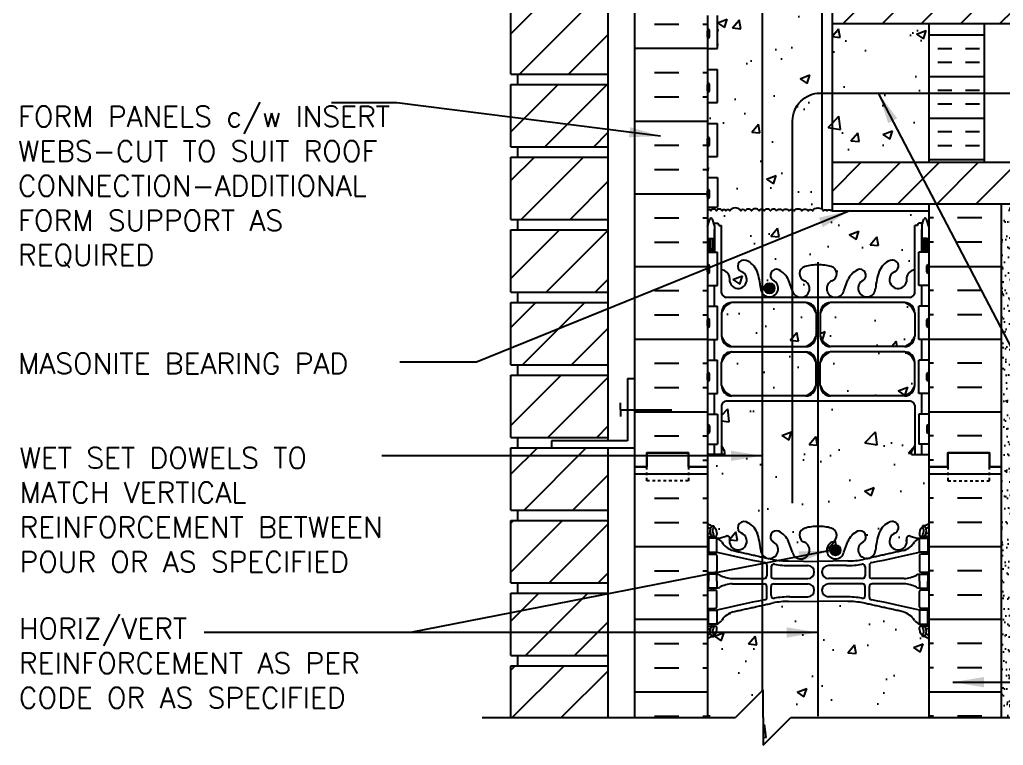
# Model space of a CAD drawing. Header units: inches. Extents: x 75 to 195, y 119 to 202.
# Drawn here: x 139.71 to 175.24, y 148.33 to 174.54 of the extents above; entities that cross this region are included whole.
import ezdxf

# ---------------------------------------------------------------- set-up
doc = ezdxf.new("R2010")
doc.units = ezdxf.units.IN
doc.header["$LTSCALE"] = 0.5
doc.header["$MEASUREMENT"] = 0
doc.linetypes.add('DASHED2', pattern=[0.375, 0.25, -0.125])
for name, color, linetype in [('HATCH', 12, 'Continuous'), ('line25', 2, 'Continuous'), ('LINE3', 3, 'Continuous'), ('LINE50', 5, 'Continuous'), ('LINE9', 9, 'Continuous'), ('TEXT', 4, 'Continuous'), ('Web_Edge', 9, 'Continuous')]:
    doc.layers.add(name, color=color, linetype=linetype)
doc.styles.add('DIM', font='romans.shx', dxfattribs={"width": 0.7})
doc.styles.add('ROMANS', font='romans.shx', dxfattribs={"height": 0.75})
doc.dimstyles.new('ext_12', dxfattribs={"dimscale": 12, "dimtxt": 0.09375, "dimasz": 0.09375, "dimexe": 0.09375, "dimexo": 0.0625, "dimgap": 0.0625, "dimtad": 1, "dimdec": 1, "dimzin": 3, "dimdsep": 46, "dimlunit": 4, "dimtxsty": 'DIM', "dimcen": 0.09, "dimdle": 0.09375, "dimclrt": 4, "dimadec": 0, "dimazin": 0, "dimtfac": 1, "dimtdec": 1, "dimtmove": 2, "dimatfit": 3, "dimfxl": 1, "dimfrac": 2, "dimtolj": 1, "dimtzin": 0, "dimarcsym": 0})
pattern_1 = [(180, (68.3697, 20.9866), (-2e-16, -1.5), []), (180, (68.3697, 20.4866), (-2e-16, -1.5), [0.5, -0.5]), (180, (68.3697, 19.9866), (-2e-16, -1.5), [0.5, -0.5])]
pattern_2 = [(45, (68.3697, 20.9866), (-0.707107, 0.707107), [])]

msp = doc.modelspace()

# ---------------------------------------------------------------- hatches: boundary and pattern name
at = {"layer": 'HATCH'}
h = msp.add_hatch(dxfattribs=at)
h.set_pattern_fill('ANSI31', color=256, scale=10, style=0)
h.set_pattern_definition([(45, (159.7533, 197.545), (-0.883883, 0.883883), [])])
h.paths.add_polyline_path([(160.95, 199.083), (157.45, 199.083), (157.45, 196.833), (160.95, 196.833)])
h.paths.add_polyline_path([(160.95, 191.208), (157.45, 191.208), (157.45, 188.958), (160.95, 188.958)])
h.paths.add_polyline_path([(160.95, 188.583), (157.45, 188.583), (157.45, 187.888), (160.95, 187.888)])
h.paths.add_polyline_path([(160.95, 193.833), (158.95, 193.833), (157.45, 193.833), (157.45, 191.583), (160.95, 191.583)])
h.paths.add_polyline_path([(160.95, 196.458), (157.45, 196.458), (157.45, 194.208), (160.95, 194.208)])
h.paths.add_polyline_path([(160.954, 177.451), (157.45, 177.451), (157.45, 175.201), (160.955, 175.201)])
h.paths.add_polyline_path([(160.953, 180.076), (157.45, 180.076), (157.45, 177.826), (160.954, 177.826)])
h.paths.add_polyline_path([(160.952, 182.701), (157.45, 182.701), (157.45, 180.451), (160.953, 180.451)])
h.paths.add_polyline_path([(160.951, 185.388), (157.45, 185.388), (157.45, 183.076), (160.952, 183.076)])
h.paths.add_polyline_path([(160.953, 166.951), (157.45, 166.951), (157.45, 164.701), (160.953, 164.701)])
h.paths.add_polyline_path([(160.954, 169.576), (157.45, 169.576), (157.45, 167.326), (160.953, 167.326)])
h.paths.add_polyline_path([(160.954, 172.201), (157.45, 172.201), (157.45, 169.951), (160.954, 169.951)])
h.paths.add_polyline_path([(160.955, 174.826), (157.45, 174.826), (157.45, 172.576), (160.954, 172.576)])
h.paths.add_polyline_path([(160.953, 164.326), (157.45, 164.326), (157.45, 162.076), (160.953, 162.076)])
h.paths.add_polyline_path([(160.952, 161.701), (157.45, 161.701), (157.45, 159.451), (160.952, 159.451)])
h.paths.add_polyline_path([(160.951, 151.201), (157.45, 151.201), (157.45, 149.329), (160.95, 149.329)])
h.paths.add_polyline_path([(160.951, 153.826), (157.45, 153.826), (157.45, 151.576), (160.951, 151.576)])
h.paths.add_polyline_path([(160.952, 156.451), (157.45, 156.451), (157.45, 154.201), (160.951, 154.201)])
h.paths.add_polyline_path([(160.952, 159.076), (158.912, 159.076), (157.45, 159.076), (157.45, 156.826), (160.952, 156.826)])
h = msp.add_hatch(dxfattribs=at)
h.set_pattern_fill('AR-CONC', color=256, scale=0.5)
h.set_pattern_definition([(50, (0, 0), (3.5863, -0.31376), [0.375, -4.125]), (355, (0, 0), (-0.693757, 3.76096), [0.3, -3.3]), (100.4514, (0.299, -0.026), (2.892544, 3.4472), [0.3187, -3.50571]), (46.1842, (0, 1), (5.33621, -0.8276), [0.5625, -6.1875]), (96.6356, (0.4447, 0.931), (4.67331, 4.87059), [0.47805, -5.25857]), (351.1842, (0, 1), (4.67331, 4.87059), [0.45, -4.95]), (21, (0.5, 0.75), (2.984535, -2.013094), [0.375, -4.125]), (326, (0.5, 0.75), (1.216577, 3.62575), [0.3, -3.3]), (71.4514, (0.7487, 0.5822), (4.20111, 1.612656), [0.3187, -3.50571]), (37.5, (0, 0), (0.060799, 1.664469), [0, -3.26, 0, -3.35, 0, -3.3125]), (7.5, (0, 0), (1.315348, 1.972059), [0, -1.91, 0, -3.185, 0, -1.2625]), (327.5, (-1.115, 0), (2.669112, -0.1127744), [0, -1.25, 0, -3.9, 0, -5.175]), (317.5, (-1.615, 0), (2.91593, 0.500525), [0, -1.625, 0, -2.59, 0, -3.675])])
edge = h.paths.add_edge_path()
edge.add_arc((172.202, 151.8), 0.5, 46.2109, 66.4218)
edge.add_line((172.402, 152.258), (172.312, 152.258))
edge.add_line((172.312, 152.258), (172.312, 152.3))
edge.add_arc((172.452, 152.507), 0.25, 180, 235.9442, ccw=False)
edge.add_line((172.202, 152.507), (172.202, 152.575))
edge.add_arc((172.264, 152.575), 0.0625, 90, 180, ccw=False)
edge.add_line((172.264, 152.637), (172.312, 152.637))
edge.add_line((172.312, 152.637), (172.312, 152.707))
edge.add_line((172.312, 152.707), (172.207, 152.707))
edge.add_arc((172.329, 153.05), 0.364, 212.0424, 250.3387, ccw=False)
edge.add_arc((171.406, 152.439), 0.743, 34.228, 73.8107)
edge.add_spline(control_points=[(171.613, 153.153), (170.176, 153.473)], knot_values=[0, 0, 1, 1], degree=1, periodic=0)
edge.add_arc((169.62, 150.541), 2.984, 79.2546, 90.0995)
edge.add_line((169.614, 153.525), (168.548, 153.541))
edge.add_line((168.548, 153.541), (167.481, 153.525))
edge.add_arc((167.476, 150.541), 2.984, 89.9005, 100.7454)
edge.add_spline(control_points=[(166.92, 153.473), (165.482, 153.153)], knot_values=[0, 0, 1, 1], degree=1, periodic=0)
edge.add_arc((165.69, 152.439), 0.743, 106.1893, 145.772)
edge.add_arc((164.766, 153.05), 0.364, 289.6613, 327.9576, ccw=False)
edge.add_line((164.889, 152.707), (164.784, 152.707))
edge.add_line((164.784, 152.707), (164.784, 152.637))
edge.add_line((164.784, 152.637), (164.831, 152.637))
edge.add_arc((164.831, 152.575), 0.0625, 0, 90, ccw=False)
edge.add_line((164.894, 152.575), (164.894, 152.507))
edge.add_arc((164.644, 152.507), 0.25, 304.0558, 360, ccw=False)
edge.add_line((164.784, 152.3), (164.784, 152.258))
edge.add_line((164.784, 152.258), (164.694, 152.258))
edge.add_arc((164.894, 151.8), 0.5, 113.5782, 133.7891)
edge.add_line((164.548, 152.161), (164.548, 149.329))
edge.add_line((164.548, 149.329), (165.562, 149.329))
edge.add_line((165.562, 149.329), (166.562, 150.329))
edge.add_line((166.562, 150.329), (166.562, 149.329))
edge.add_line((166.562, 149.329), (166.562, 148.329))
edge.add_line((166.562, 148.329), (167.562, 149.329))
edge.add_line((167.562, 149.329), (172.548, 149.329))
edge.add_line((172.548, 149.329), (172.548, 152.161))
h.paths.add_polyline_path([(172.548, 158.388), (172.548, 158.834), (171.918, 158.834), (171.918, 158.946), (172.038, 159.146), (172.038, 160.615, 0.268138), (171.877, 160.763), (165.219, 160.763, 0.268156), (165.058, 160.615), (165.058, 159.146), (165.178, 158.946), (165.178, 158.834), (164.548, 158.834), (164.548, 158.388), (164.548, 156.353, 0.088416), (164.694, 156.256), (164.784, 156.256), (164.784, 156.214, -0.249069), (164.894, 156.007), (164.894, 155.94, -0.414214), (164.831, 155.877), (164.784, 155.877), (164.784, 155.807), (164.889, 155.807, 0.085348), (165.218, 155.883, -0.669601), (165.351, 155.762, 2.087231), (165.785, 155.987, -1), (165.948, 156.396, -0.21345), (166.34, 156.007, -0.069923), (166.477, 155.363, 1.702394), (166.927, 155.675, -0.940793), (167.13, 156.059, -0.173075), (167.476, 155.692), (167.619, 155.305, 1.612474), (168.051, 155.665, -0.734872), (168.074, 156.176, -0.068475), (168.548, 156.238, -0.068475), (169.022, 156.176, -0.734872), (169.045, 155.665, 1.612474), (169.477, 155.305), (169.619, 155.692, -0.173075), (169.965, 156.059, -0.940793), (170.169, 155.675, 1.702394), (170.618, 155.363, -0.069923), (170.755, 156.007, -0.21345), (171.148, 156.396, -1), (171.311, 155.987, 2.087231), (171.745, 155.762, -0.669601), (171.877, 155.883, 0.085348), (172.207, 155.807), (172.312, 155.807), (172.312, 155.877), (172.264, 155.877, -0.414214), (172.202, 155.94), (172.202, 156.007, -0.249069), (172.312, 156.214), (172.312, 156.256), (172.402, 156.256, 0.088416), (172.548, 156.353)])
h.paths.add_polyline_path([(168.472, 162.167, 0.225652), (168.097, 162.542), (165.433, 162.542, 0.225652), (165.058, 162.167), (165.058, 161.326, 0.225652), (165.433, 160.951), (168.097, 160.951, 0.225652), (168.472, 161.326)])
h.paths.add_polyline_path([(168.472, 163.107), (168.472, 163.948, 0.225652), (168.097, 164.323), (165.433, 164.323, 0.225652), (165.058, 163.948), (165.058, 163.107, 0.225652), (165.433, 162.732), (168.097, 162.732, 0.225652)])
h.paths.add_polyline_path([(172.038, 163.948, 0.225652), (171.663, 164.323), (168.999, 164.323, 0.225652), (168.624, 163.948), (168.624, 163.107, 0.225652), (168.999, 162.732), (171.663, 162.732, 0.225652), (172.038, 163.107)])
h.paths.add_polyline_path([(172.038, 162.167, 0.225652), (171.663, 162.542), (168.999, 162.542, 0.225652), (168.624, 162.167), (168.624, 161.326, 0.225652), (168.999, 160.951), (171.663, 160.951, 0.225652), (172.038, 161.326)])
h.paths.add_polyline_path([(172.038, 167.105), (172.138, 167.105), (172.138, 167.135, -0.414214), (172.188, 167.185), (172.314, 167.185), (172.363, 167.335, -0.6), (172.463, 167.335), (172.548, 167.075), (172.548, 167.638), (169.048, 167.638), (169.048, 167.671, 0.086928), (169.017, 167.64, 0.520567), (168.879, 167.64, 0.520567), (168.741, 167.64, 0.520567), (168.342, 167.64, 0.520567), (168.182, 167.64, 0.520567), (167.961, 167.64, 0.520567), (167.68, 167.64, 0.520567), (167.494, 167.64, 0.520567), (167.267, 167.64, 0.507124), (167.048, 167.64, 0.507124), (166.829, 167.64, 0.520567), (166.602, 167.64, 0.520567), (166.415, 167.64, 0.520567), (166.135, 167.64, 0.520567), (165.913, 167.64, 0.520567), (165.753, 167.64, 0.520567), (165.355, 167.64, 0.520567), (165.217, 167.64, 0.520567), (165.079, 167.64, 0.520567), (164.872, 167.64, 0.520567), (164.668, 167.64, 0.498871), (164.548, 167.654), (164.548, 167.075), (164.633, 167.335, -0.6), (164.733, 167.335), (164.782, 167.185), (164.908, 167.185, -0.414214), (164.958, 167.135), (164.958, 167.105), (165.058, 167.105), (165.058, 165.504, -0.380397), (165.351, 165.209, 2.087231), (165.785, 165.433, -1), (165.948, 165.842, -0.21345), (166.34, 165.453, -0.069923), (166.477, 164.809, 1.702394), (166.927, 165.122, -0.940793), (167.13, 165.505, -0.173075), (167.476, 165.138), (167.619, 164.751, 1.612474), (168.051, 165.111, -0.734872), (168.074, 165.622, -0.068475), (168.548, 165.684, -0.068475), (169.022, 165.622, -0.734872), (169.045, 165.111, 1.612474), (169.477, 164.751), (169.619, 165.138, -0.173075), (169.965, 165.505, -0.940793), (170.169, 165.122, 1.702394), (170.618, 164.809, -0.069923), (170.755, 165.453, -0.21345), (171.148, 165.842, -1), (171.311, 165.433, 2.087231), (171.745, 165.209, -0.380392), (172.038, 165.504)])
h.paths.add_polyline_path([(169.048, 175.888), (165.117, 175.888, 0.366745), (164.874, 175.677), (164.874, 174.693), (164.913, 174.693), (164.913, 173.493), (164.548, 173.493), (164.548, 172.743), (164.913, 172.743), (164.913, 171.543), (164.548, 171.543), (164.548, 170.793), (164.913, 170.793), (164.913, 169.593), (164.548, 169.593), (164.548, 168.843), (164.913, 168.843), (164.913, 167.763), (164.548, 167.763), (164.548, 167.654, -0.498871), (164.668, 167.64, -0.520567), (164.872, 167.64, -0.520567), (165.079, 167.64, -0.520567), (165.217, 167.64, -0.520567), (165.355, 167.64, -0.520567), (165.753, 167.64, -0.520567), (165.913, 167.64, -0.520567), (166.135, 167.64, -0.520567), (166.415, 167.64, -0.520567), (166.602, 167.64, -0.520567), (166.829, 167.64, -0.507124), (167.048, 167.64, -0.507124), (167.267, 167.64, -0.520567), (167.494, 167.64, -0.520567), (167.68, 167.64, -0.520567), (167.961, 167.64, -0.520567), (168.182, 167.64, -0.520567), (168.342, 167.64, -0.520567), (168.741, 167.64, -0.520567), (168.879, 167.64, -0.520567), (169.017, 167.64, -0.086928), (169.048, 167.671), (169.048, 167.888)])
h.paths.add_polyline_path([(171.148, 195.4, -1), (171.311, 194.991, 2.087231), (171.745, 194.767, -0.638777), (171.87, 194.89, 0.087457), (172.207, 194.811), (172.312, 194.811), (172.312, 194.881), (172.264, 194.881, -0.414214), (172.202, 194.944), (172.202, 195.011, -0.249069), (172.312, 195.218), (172.312, 195.26), (172.402, 195.26, 0.088416), (172.548, 195.357), (172.548, 195.985, 0.259173), (172.096, 195.766, 0.520567), (171.597, 195.766, 0.520567), (171.21, 195.766, 0.336749), (170.548, 195.871, 0.336749), (169.886, 195.766, 0.520567), (169.499, 195.766, 0.520567), (168.999, 195.766, 0.520567), (168.153, 195.766, 0.520567), (167.871, 195.766, 0.520567), (166.976, 195.766, 0.520567), (166.236, 195.766, 0.520567), (165.543, 195.766, 0.520567), (165.323, 195.766, 0.321585), (164.548, 195.791), (164.548, 195.357, 0.088416), (164.694, 195.26), (164.784, 195.26), (164.784, 195.218, -0.249069), (164.894, 195.011), (164.894, 194.944, -0.414214), (164.831, 194.881), (164.784, 194.881), (164.784, 194.811), (164.889, 194.811, 0.087457), (165.226, 194.89, -0.638777), (165.351, 194.767, 2.087231), (165.785, 194.991, -1), (165.948, 195.4, -0.21345), (166.34, 195.011, -0.068226), (166.476, 194.383, 1.753171), (166.927, 194.679, -0.940793), (167.13, 195.063, -0.173075), (167.476, 194.696), (167.619, 194.309, 1.612474), (168.051, 194.669, -0.734872), (168.074, 195.18, -0.068475), (168.548, 195.242, -0.068475), (169.022, 195.18, -0.734872), (169.045, 194.669, 1.612474), (169.477, 194.309), (169.619, 194.696, -0.173075), (169.965, 195.063, -0.940793), (170.169, 194.679, 1.753171), (170.62, 194.383, -0.068226), (170.755, 195.011, -0.21345)])
h = msp.add_hatch(dxfattribs=at)
h.set_pattern_fill('INSUL', color=256, scale=7, style=0)
h.set_pattern_definition([(0, (-2761.6138, -238.6218), (0, 2.625), []), (0, (-2761.6138, -237.7468), (0, 2.625), [0.875, -0.875]), (0, (-2761.6138, -236.8718), (0, 2.625), [0.875, -0.875])])
h.paths.add_polyline_path([(161.923, 158.388), (162.36, 158.388), (162.36, 158.888), (163.86, 158.888), (163.86, 158.388), (164.548, 158.388), (164.548, 176.388), (163.86, 176.388), (163.86, 176.888), (162.36, 176.888), (162.36, 176.388), (161.923, 176.388)])
h = msp.add_hatch(dxfattribs=at)
h.set_pattern_fill('ANSI31', color=256, scale=8, style=0)
h.set_pattern_definition(pattern_2)
h.paths.add_polyline_path([(192.852, 174.388), (193.813, 175.349), (193.813, 175.888), (169.048, 175.888), (169.048, 174.388)])
h = msp.add_hatch(dxfattribs=at)
h.set_pattern_fill('AR-CONC', color=256, scale=0.5)
h.paths.add_polyline_path([(172.548, 174.388), (169.048, 174.388), (169.048, 169.388), (172.548, 169.388)])
h = msp.add_hatch(dxfattribs=at)
h.set_pattern_fill('INSUL', color=256, scale=4, angle=180, style=0)
h.set_pattern_definition(pattern_1)
h.paths.add_polyline_path([(174.548, 174.388), (172.548, 174.388), (172.548, 170.513), (174.548, 170.513)])
h = msp.add_hatch(dxfattribs=at)
h.set_pattern_fill('INSUL', color=256, scale=4, angle=180, style=0)
h.set_pattern_definition(pattern_1)
h.paths.add_polyline_path([(172.548, 169.388), (174.548, 169.388), (174.548, 170.513), (172.548, 170.513)])
h = msp.add_hatch(dxfattribs=at)
h.set_pattern_fill('ANSI31', color=256, scale=8, style=0)
h.set_pattern_definition(pattern_2)
h.paths.add_polyline_path([(169.048, 169.388), (169.048, 167.888), (193.813, 167.888), (193.813, 169.388)])
h = msp.add_hatch(dxfattribs=at)
h.set_pattern_fill('INSUL', color=256, scale=7, style=0)
h.set_pattern_definition([(180, (3098.7094, -238.6218), (0, 2.625), []), (180, (3098.7094, -237.7468), (0, 2.625), [0.875, -0.875]), (180, (3098.7094, -236.8718), (0, 2.625), [0.875, -0.875])])
h.paths.add_polyline_path([(175.173, 167.888), (172.548, 167.888), (172.548, 158.388), (173.235, 158.388), (173.235, 158.888), (174.735, 158.888), (174.735, 158.388), (175.173, 158.388)])
h = msp.add_hatch(dxfattribs=at)
h.set_pattern_fill('AR-SAND', color=256, scale=0.25, style=0)
h.set_pattern_definition([(37.5, (-0.28587, -0.21852), (-0.01574834, 0.48170594), [0, -0.38, 0, -0.425, 0, -0.40625]), (7.5, (-0.2859, -0.2185), (0.4424442, 0.7055365), [0, -0.205, 0, -0.3425, 0, -0.13125]), (327.5, (-0.59337, -0.2185), (0.7785355, 0.00141476), [0, -0.125, 0, -0.45, 0, -0.5875]), (317.5, (-0.5934, -0.2185), (0.7515317, 0.2194189), [0, -0.0625, 0, -0.295, 0, -0.3375])])
h.paths.add_polyline_path([(175.173, 158.329), (175.173, 149.329), (175.673, 149.329), (175.673, 167.888), (175.173, 167.888)])
h = msp.add_hatch(dxfattribs=at)
h.set_pattern_fill('INSUL', color=256, scale=7, style=0)
h.set_pattern_definition([(0, (-2761.6138, -256.6218), (0, 2.625), []), (0, (-2761.6138, -255.7468), (0, 2.625), [0.875, -0.875]), (0, (-2761.6138, -254.8718), (0, 2.625), [0.875, -0.875])])
h.paths.add_polyline_path([(161.923, 149.329), (164.548, 149.329), (164.548, 158.388), (163.86, 158.388), (163.86, 158.888), (162.36, 158.888), (162.36, 158.388), (161.923, 158.388)])
h = msp.add_hatch(dxfattribs=at)
h.set_pattern_fill('INSUL', color=256, scale=7, style=0)
h.set_pattern_definition([(180, (3098.7094, -256.6218), (0, 2.625), []), (180, (3098.7094, -255.7468), (0, 2.625), [0.875, -0.875]), (180, (3098.7094, -254.8718), (0, 2.625), [0.875, -0.875])])
h.paths.add_polyline_path([(172.548, 149.329), (175.173, 149.329), (175.173, 158.388), (174.735, 158.388), (174.735, 158.888), (173.235, 158.888), (173.235, 158.388), (172.548, 158.388)])
at = {"layer": 'LINE3'}
h = msp.add_hatch(color=256, dxfattribs=at)
h.paths.add_polyline_path([(166.974, 164.874, 0.831395), (166.605, 164.874)])
h.paths.add_polyline_path([(166.977, 164.84, 0.045935), (166.974, 164.874), (166.605, 164.874, 0.045935), (166.602, 164.84, 1)])
h = msp.add_hatch(color=256, dxfattribs=at)
h.paths.add_polyline_path([(169.356, 155.412, 0.831395), (168.987, 155.412)])
h.paths.add_polyline_path([(169.359, 155.378, 0.045935), (169.356, 155.412), (168.987, 155.412, 0.045935), (168.984, 155.378, 1)])

# ---------------------------------------------------------------- linework, layer by layer
at = {"layer": 'HATCH'}
for points in [[(167.048, 167.64, 0.507124), (166.829, 167.64, 0.520567), (166.602, 167.64, 0.520567), (166.415, 167.64, 0.520567), (166.135, 167.64, 0.520567), (165.913, 167.64, 0.520567), (165.753, 167.64, 0.520567), (165.355, 167.64, 0.520567), (165.217, 167.64, 0.520567), (165.079, 167.64, 0.520567), (164.872, 167.64, 0.520567), (164.668, 167.64, 0.520567), (164.544, 167.65)], [(167.048, 167.64, -0.507124), (167.267, 167.64, -0.520567), (167.494, 167.64, -0.520567), (167.68, 167.64, -0.520567), (167.961, 167.64, -0.520567), (168.182, 167.64, -0.520567), (168.342, 167.64, -0.520567), (168.741, 167.64, -0.520567), (168.879, 167.64, -0.520567), (169.017, 167.64, -0.086928), (169.048, 167.671, -0.086928)]]:
    msp.add_lwpolyline(points, format="xyb", dxfattribs=at)
at = {"layer": 'line25'}
for p, q in [((157.45, 172.576), (157.45, 174.826)), ((160.955, 174.831), (160.952, 159.326)), ((164.548, 174.693), (164.548, 158.388)), ((164.913, 173.493), (164.913, 174.693)), ((164.548, 173.493), (164.913, 173.493)), ((164.548, 172.743), (164.913, 172.743)), ((164.913, 171.543), (164.913, 172.743)), ((157.45, 172.576), (160.954, 172.576)), ((157.7, 172.201), (157.7, 172.576)), ((157.7, 172.201), (157.7, 172.576)), ((157.45, 169.951), (157.45, 172.201)), ((157.45, 172.201), (160.954, 172.201)), ((164.548, 171.543), (164.913, 171.543)), ((164.548, 170.793), (164.913, 170.793)), ((164.913, 169.593), (164.913, 170.793)), ((157.45, 169.951), (160.954, 169.951)), ((157.7, 169.576), (157.7, 169.951)), ((157.7, 169.576), (157.7, 169.951)), ((157.45, 167.326), (157.45, 169.576)), ((157.45, 169.576), (160.954, 169.576)), ((164.548, 169.593), (164.913, 169.593)), ((169.048, 169.388), (193.813, 169.388)), ((164.548, 168.843), (164.913, 168.843)), ((164.913, 168.843), (164.913, 167.763)), ((164.548, 167.763), (164.913, 167.763)), ((169.048, 167.888), (193.813, 167.888)), ((169.048, 167.888), (169.048, 167.638)), ((172.548, 167.888), (172.548, 158.388)), ((157.45, 167.326), (160.953, 167.326)), ((157.7, 166.951), (157.7, 167.326)), ((157.7, 166.951), (157.7, 167.326)), ((169.048, 167.638), (172.548, 167.638)), ((157.45, 164.701), (157.45, 166.951)), ((157.45, 166.951), (160.953, 166.951)), ((164.548, 166.139), (164.913, 166.139)), ((164.913, 164.939), (164.913, 166.139)), ((172.548, 166.139), (172.183, 166.139)), ((172.183, 164.939), (172.183, 166.139)), ((164.548, 164.939), (164.913, 164.939)), ((172.548, 164.939), (172.183, 164.939)), ((157.45, 164.701), (160.953, 164.701)), ((157.7, 164.326), (157.7, 164.701)), ((157.7, 164.326), (157.7, 164.701)), ((157.45, 162.076), (157.45, 164.326)), ((157.45, 164.326), (160.953, 164.326)), ((164.548, 164.189), (164.913, 164.189)), ((164.913, 162.989), (164.913, 164.189)), ((172.548, 164.189), (172.183, 164.189)), ((172.183, 162.989), (172.183, 164.189)), ((164.548, 162.989), (164.913, 162.989)), ((172.548, 162.989), (172.183, 162.989)), ((157.45, 162.076), (160.953, 162.076)), ((157.7, 161.701), (157.7, 162.076)), ((157.7, 161.701), (157.7, 162.076)), ((164.548, 162.239), (164.913, 162.239)), ((164.913, 161.039), (164.913, 162.239)), ((172.548, 162.239), (172.183, 162.239)), ((172.183, 161.039), (172.183, 162.239)), ((157.45, 159.451), (157.45, 161.701)), ((157.45, 161.701), (160.952, 161.701)), ((164.548, 161.039), (164.913, 161.039)), ((172.548, 161.039), (172.183, 161.039)), ((164.548, 160.289), (164.913, 160.289)), ((164.913, 160.289), (164.913, 159.209)), ((172.548, 160.289), (172.183, 160.289)), ((172.183, 160.289), (172.183, 159.209)), ((157.45, 159.451), (160.952, 159.451)), ((157.7, 159.076), (157.7, 159.451)), ((157.7, 159.076), (157.7, 159.451)), ((164.548, 159.209), (164.913, 159.209)), ((172.548, 159.209), (172.183, 159.209)), ((157.45, 156.826), (157.45, 159.076)), ((157.45, 159.076), (160.95, 159.076)), ((160.952, 159.076), (160.95, 149.329)), ((164.548, 158.388), (164.548, 149.329)), ((172.548, 158.388), (172.548, 149.329)), ((157.45, 156.826), (160.952, 156.826)), ((157.7, 156.451), (157.7, 156.826)), ((157.7, 156.451), (157.7, 156.826)), ((157.45, 154.201), (157.45, 156.451)), ((157.45, 156.451), (160.952, 156.451)), ((157.45, 154.201), (160.951, 154.201)), ((157.7, 153.826), (157.7, 154.201)), ((157.7, 153.826), (157.7, 154.201)), ((157.45, 151.576), (157.45, 153.826)), ((157.45, 153.826), (160.951, 153.826)), ((157.45, 151.576), (160.95, 151.576)), ((157.7, 151.201), (157.7, 151.576)), ((157.7, 151.201), (157.7, 151.576)), ((157.45, 149.329), (157.45, 151.201)), ((157.45, 151.201), (160.95, 151.201))]:
    msp.add_line(p, q, dxfattribs=at)
for points in [[(193.813, 175.888), (169.048, 175.888), (169.048, 167.888)], [(192.852, 174.388), (169.048, 174.388)]]:
    msp.add_lwpolyline(points, dxfattribs=at)
at = {"layer": 'LINE3'}
for p, q in [((166.525, 175.888), (166.525, 150.292)), ((168.677, 175.888), (168.677, 167.703)), ((168.541, 165.785), (168.541, 149.38))]:
    msp.add_line(p, q, dxfattribs=at)
msp.add_lwpolyline([(167.626, 157.072), (167.626, 170.888, -0.414214), (168.626, 171.888), (182.928, 171.888)], format="xyb", dxfattribs=at)
for centre in [(166.789, 164.84), (169.172, 155.378)]:
    msp.add_circle(centre, 0.188, dxfattribs=at)
at = {"layer": 'LINE50'}
for p, q in [((161.923, 158.388), (161.923, 176.388)), ((175.173, 158.329), (175.173, 167.888)), ((161.923, 149.329), (161.923, 158.388)), ((175.173, 149.329), (175.173, 158.388))]:
    msp.add_line(p, q, dxfattribs=at)
for points in [[(164.548, 158.388), (163.86, 158.388), (163.86, 158.888), (162.36, 158.888), (162.36, 158.388), (161.923, 158.388)], [(161.923, 158.388), (162.36, 158.388), (162.36, 158.888), (163.86, 158.888), (163.86, 158.388), (164.548, 158.388)], [(172.548, 158.388), (173.235, 158.388), (173.235, 158.888), (174.735, 158.888), (174.735, 158.388), (175.173, 158.388)], [(175.173, 158.388), (174.735, 158.388), (174.735, 158.888), (173.235, 158.888), (173.235, 158.388), (172.548, 158.388)]]:
    msp.add_lwpolyline(points, dxfattribs=at)
at = {"layer": 'LINE9'}
for p, q in [((164.548, 173.923), (164.548, 174.143)), ((164.548, 174.088), (164.548, 174.088)), ((164.588, 174.183), (164.588, 174.183)), ((164.628, 173.923), (164.628, 174.143)), ((172.548, 174.388), (172.548, 169.388)), ((174.548, 174.388), (174.548, 169.388)), ((164.548, 173.978), (164.548, 173.978)), ((164.588, 173.883), (164.588, 173.883)), ((164.548, 171.973), (164.548, 172.193)), ((164.548, 172.138), (164.548, 172.138)), ((164.548, 172.028), (164.548, 172.028)), ((164.588, 172.233), (164.588, 172.233)), ((164.628, 171.973), (164.628, 172.193)), ((164.588, 171.933), (164.588, 171.933)), ((164.548, 170.023), (164.548, 170.243)), ((164.548, 170.188), (164.548, 170.188)), ((164.588, 170.283), (164.588, 170.283)), ((164.628, 170.023), (164.628, 170.243)), ((164.548, 170.078), (164.548, 170.078)), ((164.588, 169.983), (164.588, 169.983)), ((164.588, 168.393), (164.588, 168.393)), ((164.548, 168.133), (164.548, 168.353)), ((164.548, 168.298), (164.548, 168.298)), ((164.548, 168.188), (164.548, 168.188)), ((164.588, 168.093), (164.588, 168.093)), ((164.628, 168.133), (164.628, 168.353)), ((164.548, 165.429), (164.548, 165.649)), ((164.548, 165.594), (164.548, 165.594)), ((164.588, 165.689), (164.588, 165.689)), ((164.628, 165.429), (164.628, 165.649)), ((172.468, 165.429), (172.468, 165.649)), ((172.508, 165.689), (172.508, 165.689)), ((172.548, 165.429), (172.548, 165.649)), ((172.548, 165.594), (172.548, 165.594)), ((164.548, 165.484), (164.548, 165.484)), ((164.588, 165.389), (164.588, 165.389)), ((172.508, 165.389), (172.508, 165.389)), ((172.548, 165.484), (172.548, 165.484)), ((164.548, 163.479), (164.548, 163.699)), ((164.548, 163.644), (164.548, 163.644)), ((164.548, 163.534), (164.548, 163.534)), ((164.588, 163.739), (164.588, 163.739)), ((164.588, 163.439), (164.588, 163.439)), ((164.628, 163.479), (164.628, 163.699)), ((172.468, 163.479), (172.468, 163.699)), ((172.508, 163.739), (172.508, 163.739)), ((172.508, 163.439), (172.508, 163.439)), ((172.548, 163.479), (172.548, 163.699)), ((172.548, 163.644), (172.548, 163.644)), ((172.548, 163.534), (172.548, 163.534)), ((164.548, 161.529), (164.548, 161.749)), ((164.548, 161.694), (164.548, 161.694)), ((164.588, 161.789), (164.588, 161.789)), ((164.628, 161.529), (164.628, 161.749)), ((172.468, 161.529), (172.468, 161.749)), ((172.508, 161.789), (172.508, 161.789)), ((172.548, 161.529), (172.548, 161.749)), ((172.548, 161.694), (172.548, 161.694)), ((161.662, 161.576), (161.662, 159.326)), ((161.662, 161.576), (161.912, 161.576)), ((164.548, 161.584), (164.548, 161.584)), ((164.588, 161.489), (164.588, 161.489)), ((172.508, 161.489), (172.508, 161.489)), ((172.548, 161.584), (172.548, 161.584)), ((161.412, 160.451), (161.412, 160.701)), ((161.412, 160.451), (163.258, 160.451)), ((161.412, 160.451), (161.412, 160.201)), ((164.588, 159.899), (164.588, 159.899)), ((172.508, 159.899), (172.508, 159.899)), ((164.548, 159.859), (164.548, 159.639)), ((164.548, 159.804), (164.548, 159.804)), ((164.548, 159.694), (164.548, 159.694)), ((164.588, 159.599), (164.588, 159.599)), ((164.628, 159.859), (164.628, 159.639)), ((172.468, 159.859), (172.468, 159.639)), ((172.508, 159.599), (172.508, 159.599)), ((172.548, 159.859), (172.548, 159.639)), ((172.548, 159.804), (172.548, 159.804)), ((172.548, 159.694), (172.548, 159.694)), ((161.662, 159.326), (158.912, 159.326)), ((158.912, 159.326), (158.912, 159.076)), ((158.912, 159.076), (161.912, 159.076)), ((166.562, 150.329), (165.562, 149.329)), ((166.562, 149.329), (166.562, 150.329)), ((156.415, 149.329), (165.562, 149.329)), ((166.562, 149.329), (166.562, 148.329)), ((166.562, 148.329), (167.562, 149.329)), ((167.562, 149.329), (176.67, 149.329))]:
    msp.add_line(p, q, dxfattribs=at)
at = {"layer": 'LINE9', "linetype": 'DASHED2', "ltscale": 0.15}
for points in [[(163.86, 158.388), (163.86, 158.388), (163.86, 157.888), (162.36, 157.888), (162.36, 158.388), (162.36, 158.388)], [(163.86, 158.388), (163.86, 158.388), (163.86, 157.888), (162.36, 157.888), (162.36, 158.388), (162.36, 158.388)], [(173.235, 158.388), (173.235, 158.388), (173.235, 157.888), (174.735, 157.888), (174.735, 158.388), (174.735, 158.388)], [(173.235, 158.388), (173.235, 158.388), (173.235, 157.888), (174.735, 157.888), (174.735, 158.388), (174.735, 158.388)]]:
    msp.add_lwpolyline(points, dxfattribs=at)
at = {"layer": 'LINE9'}
for centre, start, end in [((164.588, 174.143), 90, 180), ((164.588, 174.143), 360, 90), ((164.588, 173.923), 180, 270), ((164.588, 173.923), 270, 0), ((164.588, 172.193), 90, 180), ((164.588, 171.973), 180, 270), ((164.588, 172.193), 360, 90), ((164.588, 171.973), 270, 0), ((164.588, 170.243), 90, 180), ((164.588, 170.243), 360, 90), ((164.588, 170.023), 180, 270), ((164.588, 170.023), 270, 0), ((164.588, 168.353), 90, 180), ((164.588, 168.353), 360, 90), ((164.588, 168.133), 180, 270), ((164.588, 168.133), 270, 0), ((164.588, 165.649), 90, 180), ((164.588, 165.649), 360, 90), ((172.508, 165.649), 90, 180), ((172.508, 165.649), 0, 90), ((164.588, 165.429), 180, 270), ((164.588, 165.429), 270, 0), ((172.508, 165.429), 180, 270), ((172.508, 165.429), 270, 0), ((164.588, 163.699), 90, 180), ((164.588, 163.479), 180, 270), ((164.588, 163.699), 360, 90), ((164.588, 163.479), 270, 0), ((172.508, 163.699), 90, 180), ((172.508, 163.479), 180, 270), ((172.508, 163.699), 0, 90), ((172.508, 163.479), 270, 0), ((164.588, 161.749), 90, 180), ((164.588, 161.749), 360, 90), ((172.508, 161.749), 90, 180), ((172.508, 161.749), 0, 90), ((164.588, 161.529), 180, 270), ((164.588, 161.529), 270, 0), ((172.508, 161.529), 180, 270), ((172.508, 161.529), 270, 0), ((164.588, 159.859), 90, 180), ((164.588, 159.859), 0, 90), ((172.508, 159.859), 90, 180), ((172.508, 159.859), 360, 90), ((164.588, 159.639), 180, 270), ((164.588, 159.639), 270, 0), ((172.508, 159.639), 180, 270), ((172.508, 159.639), 270, 0)]:
    msp.add_arc(centre, 0.04, start, end, dxfattribs=at)
at = {"layer": 'Web_Edge'}
for p, q in [((164.548, 167.075), (164.633, 167.335)), ((164.808, 167.105), (164.733, 167.335)), ((172.288, 167.105), (172.363, 167.335)), ((172.548, 167.075), (172.463, 167.335)), ((164.782, 167.185), (164.908, 167.185)), ((164.808, 167.105), (164.808, 166.139)), ((164.948, 167.135), (164.948, 167.135)), ((164.958, 167.135), (164.958, 167.135)), ((164.958, 167.135), (164.958, 167.105)), ((164.958, 167.105), (165.058, 167.105)), ((165.058, 164.659), (165.058, 167.105)), ((172.138, 167.105), (172.038, 167.105)), ((172.038, 164.659), (172.038, 167.105)), ((172.138, 167.135), (172.138, 167.135)), ((172.138, 167.135), (172.138, 167.105)), ((172.314, 167.185), (172.188, 167.185)), ((172.288, 167.105), (172.288, 166.139)), ((167.619, 164.751), (167.476, 165.138)), ((169.477, 164.751), (169.619, 165.138)), ((171.877, 164.51), (165.219, 164.51)), ((168.097, 164.323), (165.433, 164.323)), ((171.663, 164.323), (168.999, 164.323)), ((165.058, 163.948), (165.058, 163.107)), ((168.472, 163.948), (168.472, 163.107)), ((168.624, 163.949), (168.624, 163.108)), ((172.038, 163.948), (172.038, 163.107)), ((165.433, 162.732), (168.097, 162.732)), ((171.663, 162.732), (168.999, 162.732)), ((165.433, 162.542), (168.097, 162.542)), ((171.663, 162.542), (168.999, 162.542)), ((165.058, 161.326), (165.058, 162.167)), ((168.472, 161.326), (168.472, 162.167)), ((168.624, 161.325), (168.624, 162.166)), ((172.038, 161.326), (172.038, 162.167)), ((168.097, 160.951), (165.433, 160.951)), ((171.663, 160.951), (168.999, 160.951)), ((165.058, 160.615), (165.058, 158.834)), ((171.877, 160.763), (165.219, 160.763)), ((172.038, 160.615), (172.038, 158.834)), ((165.178, 158.834), (164.548, 158.834)), ((165.178, 158.946), (165.058, 159.146)), ((165.178, 158.946), (165.058, 159.146)), ((165.178, 158.834), (165.178, 158.946)), ((165.178, 158.834), (165.178, 158.946)), ((171.918, 158.946), (172.038, 159.146)), ((171.918, 158.946), (172.038, 159.146)), ((171.918, 158.834), (171.918, 158.946)), ((171.918, 158.834), (171.918, 158.946)), ((171.918, 158.834), (172.548, 158.834)), ((164.548, 155.977), (164.626, 155.977)), ((164.694, 156.256), (164.784, 156.256)), ((164.784, 156.256), (164.784, 156.214)), ((164.894, 156.007), (164.894, 155.94)), ((172.202, 156.007), (172.202, 155.94)), ((172.402, 156.256), (172.312, 156.256)), ((172.312, 156.256), (172.312, 156.214)), ((172.548, 155.977), (172.47, 155.977)), ((164.548, 155.877), (164.831, 155.877)), ((164.694, 155.877), (164.694, 155.807)), ((164.784, 155.877), (164.784, 155.807)), ((167.619, 155.305), (167.476, 155.692)), ((169.477, 155.305), (169.619, 155.692)), ((172.548, 155.877), (172.264, 155.877)), ((172.312, 155.877), (172.312, 155.807)), ((172.402, 155.877), (172.402, 155.807)), ((164.694, 155.307), (164.694, 155.237)), ((164.784, 155.307), (164.784, 155.237)), ((172.312, 155.307), (172.312, 155.237)), ((172.402, 155.307), (172.402, 155.237)), ((164.548, 155.237), (164.831, 155.237)), ((164.894, 155.175), (164.894, 154.64)), ((167.481, 154.989), (168.548, 154.973)), ((169.614, 154.989), (168.548, 154.973)), ((172.202, 155.175), (172.202, 154.64)), ((172.548, 155.237), (172.264, 155.237)), ((164.548, 154.577), (164.831, 154.577)), ((164.694, 154.577), (164.694, 154.507)), ((164.784, 154.577), (164.784, 154.507)), ((166.696, 154.837), (166.696, 154.453)), ((166.848, 154.775), (166.848, 154.453)), ((167.529, 154.821), (168.175, 154.821)), ((169.567, 154.821), (168.92, 154.821)), ((170.247, 154.775), (170.247, 154.453)), ((170.4, 154.837), (170.4, 154.453)), ((172.548, 154.577), (172.264, 154.577)), ((172.312, 154.577), (172.312, 154.507)), ((172.402, 154.577), (172.402, 154.507)), ((165.442, 154.352), (166.596, 154.353)), ((166.948, 154.353), (168.175, 154.353)), ((170.147, 154.353), (168.92, 154.353)), ((171.654, 154.352), (170.5, 154.353)), ((164.548, 153.937), (164.831, 153.937)), ((164.694, 153.937), (164.694, 154.007)), ((164.784, 153.937), (164.784, 154.007)), ((164.894, 153.34), (164.894, 153.875)), ((165.442, 154.163), (166.596, 154.162)), ((166.696, 153.677), (166.696, 154.062)), ((166.848, 153.739), (166.848, 154.062)), ((166.948, 154.162), (168.175, 154.162)), ((170.147, 154.162), (168.92, 154.162)), ((170.247, 153.739), (170.247, 154.062)), ((170.4, 153.677), (170.4, 154.062)), ((171.654, 154.163), (170.5, 154.162)), ((172.202, 153.34), (172.202, 153.875)), ((172.548, 153.937), (172.264, 153.937)), ((172.312, 153.937), (172.312, 154.007)), ((172.402, 153.937), (172.402, 154.007)), ((167.481, 153.525), (168.548, 153.541)), ((167.529, 153.693), (168.175, 153.693)), ((169.614, 153.525), (168.548, 153.541)), ((169.567, 153.693), (168.92, 153.693)), ((164.548, 153.277), (164.831, 153.277)), ((164.694, 153.207), (164.694, 153.277)), ((164.784, 153.207), (164.784, 153.277)), ((172.548, 153.277), (172.264, 153.277)), ((172.312, 153.207), (172.312, 153.277)), ((172.402, 153.207), (172.402, 153.277)), ((164.548, 152.637), (164.831, 152.637)), ((164.548, 152.537), (164.626, 152.537)), ((164.694, 152.637), (164.694, 152.707)), ((164.784, 152.637), (164.784, 152.707)), ((164.894, 152.507), (164.894, 152.575)), ((172.202, 152.507), (172.202, 152.575)), ((172.548, 152.637), (172.264, 152.637)), ((172.312, 152.637), (172.312, 152.707)), ((172.402, 152.637), (172.402, 152.707)), ((172.548, 152.537), (172.47, 152.537)), ((164.694, 152.258), (164.784, 152.258)), ((164.784, 152.258), (164.784, 152.3)), ((172.312, 152.258), (172.312, 152.3)), ((172.402, 152.258), (172.312, 152.258))]:
    msp.add_line(p, q, dxfattribs=at)
for points in [[(164.758, 166.195), (164.608, 166.195), (164.608, 166.635), (164.758, 166.635)], [(164.718, 166.255), (164.648, 166.255), (164.648, 166.635), (164.718, 166.635)], [(172.338, 166.195), (172.488, 166.195), (172.488, 166.635), (172.338, 166.635)], [(172.378, 166.255), (172.448, 166.255), (172.448, 166.635), (172.378, 166.635)], [(164.589, 155.307), (164.889, 155.307), (164.889, 155.807), (164.589, 155.807)], [(172.507, 155.307), (172.207, 155.307), (172.207, 155.807), (172.507, 155.807)], [(164.589, 153.207), (164.889, 153.207), (164.889, 152.707), (164.589, 152.707)], [(172.507, 153.207), (172.207, 153.207), (172.207, 152.707), (172.507, 152.707)]]:
    msp.add_lwpolyline(points, close=True, dxfattribs=at)
for points in [[(164.808, 166.139), (164.808, 166.955)], [(172.288, 166.139), (172.288, 166.955)], [(164.808, 164.189), (164.808, 164.939)], [(172.288, 164.189), (172.288, 164.939)], [(164.808, 162.239), (164.808, 162.989)], [(172.288, 162.239), (172.288, 162.989)], [(164.808, 160.289), (164.808, 161.039)], [(172.288, 160.289), (172.288, 161.039)], [(164.808, 158.834), (164.808, 159.209)], [(172.288, 158.834), (172.288, 159.209)], [(164.889, 154.257), (164.889, 154.507), (164.589, 154.507), (164.589, 154.257)], [(164.889, 154.257), (164.889, 154.007), (164.589, 154.007), (164.589, 154.257)], [(172.207, 154.257), (172.207, 154.507), (172.507, 154.507), (172.507, 154.257)], [(172.207, 154.257), (172.207, 154.007), (172.507, 154.007), (172.507, 154.257)]]:
    msp.add_lwpolyline(points, dxfattribs=at)
for centre, radius, start, end in [((164.683, 167.309), 0.0567, 28.0725, 151.9275), ((172.413, 167.309), 0.0567, 28.0725, 151.9275), ((164.908, 167.135), 0.05, 0, 90), ((172.188, 167.135), 0.05, 90, 180), ((165.866, 165.638), 0.22, 68.1963, 248.1963), ((165.709, 165.209), 0.677, 21.1239, 69.3197), ((168.142, 165.363), 0.268, 104.7892, 250.0338), ((168.536, 163.93), 1.754, 89.6229, 105.2918), ((168.559, 163.93), 1.754, 74.7082, 90.3771), ((168.954, 165.363), 0.268, 289.9662, 75.2108), ((171.386, 165.209), 0.677, 110.6803, 158.8761), ((171.229, 165.638), 0.22, 291.8037, 111.8037), ((165.038, 165.192), 0.313, 3.1389, 86.4456), ((165.658, 165.147), 0.314, 168.5886, 66.1916), ((164.118, 164.644), 2.365, 4.3895, 20.0015), ((167.04, 165.307), 0.217, 65.5264, 238.537), ((166.79, 164.837), 0.75, 23.6938, 62.9705), ((170.306, 164.837), 0.75, 117.0295, 156.3062), ((170.055, 165.307), 0.217, 301.463, 114.4736), ((172.977, 164.644), 2.365, 159.9985, 175.6105), ((171.438, 165.147), 0.314, 113.8084, 11.4114), ((172.057, 165.192), 0.313, 93.5554, 176.8611), ((166.789, 164.84), 0.314, 182.7357, 63.9348), ((167.924, 164.824), 0.314, 193.4146, 66.1916), ((169.172, 164.824), 0.314, 113.8084, 346.5854), ((170.306, 164.84), 0.314, 116.0652, 357.2643), ((165.267, 164.724), 0.219, 197.3882, 257.4322), ((171.829, 164.724), 0.219, 282.5678, 342.6083), ((165.64, 163.741), 0.617, 109.5682, 160.4318), ((165.433, 163.948), 0.375, 90, 180), ((167.89, 163.741), 0.617, 19.5682, 70.4318), ((168.097, 163.948), 0.375, 360, 90), ((169.206, 163.741), 0.617, 109.5682, 160.4318), ((168.999, 163.948), 0.375, 90, 180), ((171.456, 163.741), 0.617, 19.5682, 70.4318), ((171.663, 163.948), 0.375, 360, 90), ((165.64, 163.314), 0.617, 199.5682, 250.4318), ((165.433, 163.107), 0.375, 180, 270), ((167.89, 163.314), 0.617, 289.5682, 340.4318), ((168.097, 163.107), 0.375, 270, 0), ((169.206, 163.314), 0.617, 199.5682, 250.4318), ((168.999, 163.107), 0.375, 180, 270), ((171.456, 163.314), 0.617, 289.5682, 340.4318), ((171.663, 163.107), 0.375, 270, 0), ((165.64, 161.96), 0.617, 109.5682, 160.4318), ((165.433, 162.167), 0.375, 90, 180), ((167.89, 161.96), 0.617, 19.5682, 70.4318), ((168.097, 162.167), 0.375, 360, 90), ((169.206, 161.96), 0.617, 109.5682, 160.4318), ((168.999, 162.167), 0.375, 90, 180), ((171.456, 161.96), 0.617, 19.5682, 70.4318), ((171.663, 162.167), 0.375, 360, 90), ((165.64, 161.533), 0.617, 199.5682, 250.4318), ((165.433, 161.326), 0.375, 180, 270), ((167.89, 161.533), 0.617, 289.5682, 340.4318), ((168.097, 161.326), 0.375, 270, 0), ((169.206, 161.533), 0.617, 199.5682, 250.4318), ((168.999, 161.326), 0.375, 180, 270), ((171.456, 161.533), 0.617, 289.5682, 340.4318), ((171.663, 161.326), 0.375, 270, 0), ((165.267, 160.55), 0.219, 102.5678, 162.612), ((171.829, 160.55), 0.219, 17.3917, 77.4322), ((164.894, 156.714), 0.5, 226.2109, 250.5288), ((165.866, 156.192), 0.22, 68.1963, 248.1963), ((165.709, 155.763), 0.677, 21.1239, 69.3197), ((171.386, 155.763), 0.677, 110.6803, 158.8761), ((171.229, 156.192), 0.22, 291.8037, 111.8037), ((172.202, 156.714), 0.5, 289.4712, 313.7891), ((164.894, 156.714), 0.6, 234.7832, 245.0748), ((164.626, 155.997), 0.0196, 269.4032, 15.4901), ((164.888, 156.062), 0.25, 140.1145, 222.4609), ((164.632, 156.151), 0.021, 343.464, 63.9957), ((164.73, 156.193), 0.045, 321.448, 139.1879), ((164.736, 155.923), 0.045, 222.4609, 42.4609), ((164.644, 156.007), 0.25, 0, 70.5288), ((164.888, 156.062), 0.16, 140.0001, 222.4609), ((165.658, 155.7), 0.314, 168.5886, 66.1916), ((164.118, 155.198), 2.365, 4.3895, 20.0015), ((167.04, 155.861), 0.217, 65.5264, 238.537), ((166.79, 155.391), 0.75, 23.6938, 62.9705), ((168.142, 155.917), 0.268, 104.7892, 250.0338), ((168.536, 154.484), 1.754, 89.6229, 105.2918), ((168.559, 154.484), 1.754, 74.7082, 90.3771), ((168.954, 155.917), 0.268, 289.9662, 75.2108), ((170.306, 155.391), 0.75, 117.0295, 156.3062), ((170.055, 155.861), 0.217, 301.463, 114.4736), ((172.977, 155.198), 2.365, 159.9985, 175.6105), ((171.438, 155.7), 0.314, 113.8084, 11.4114), ((172.452, 156.007), 0.25, 109.4712, 180), ((172.359, 155.923), 0.045, 137.5391, 317.5391), ((172.366, 156.193), 0.045, 40.8121, 218.552), ((172.208, 156.062), 0.16, 317.5391, 39.9999), ((172.208, 156.062), 0.25, 317.5391, 39.8855), ((172.464, 156.151), 0.021, 116.0043, 196.536), ((172.47, 155.997), 0.0196, 164.5099, 270.5968), ((172.202, 156.714), 0.6, 294.9252, 305.2168), ((164.831, 155.94), 0.0625, 270, 0), ((164.834, 156.803), 0.997, 273.1538, 293.1467), ((164.766, 155.465), 0.364, 34.9775, 70.3387), ((165.69, 156.076), 0.743, 212.7919, 253.8107), ((165.26, 155.795), 0.0968, 340.1551, 110.4331), ((166.789, 155.394), 0.314, 182.7357, 63.9348), ((167.924, 155.378), 0.314, 193.4146, 66.1916), ((169.172, 155.378), 0.314, 113.8084, 346.5854), ((170.306, 155.394), 0.314, 116.0652, 357.2643), ((171.406, 156.076), 0.743, 286.1893, 327.2081), ((171.836, 155.795), 0.0968, 69.5669, 199.8449), ((172.262, 156.803), 0.997, 246.8533, 266.8462), ((172.329, 155.465), 0.364, 109.6613, 145.0225), ((172.264, 155.94), 0.0625, 180, 270), ((171.697, 182.728), 28.253, 256.0552, 259.6343), ((165.398, 182.728), 28.253, 280.3657, 283.9448), ((164.831, 155.175), 0.0625, 0, 90), ((166.596, 154.837), 0.1, 360, 79.6343), ((167.476, 157.973), 2.984, 259.2546, 270.0995), ((169.62, 157.973), 2.984, 269.9005, 280.7454), ((170.5, 154.837), 0.1, 100.3657, 180), ((172.264, 155.175), 0.0625, 90, 180), ((164.831, 154.64), 0.0625, 270, 0), ((166.948, 154.775), 0.1, 79.2546, 180), ((167.523, 157.805), 2.984, 259.2546, 270.0995), ((168.175, 154.587), 0.234, 270, 90), ((168.92, 154.587), 0.234, 90, 270), ((169.572, 157.805), 2.984, 269.9005, 280.7454), ((170.147, 154.775), 0.1, 0, 100.7454), ((172.264, 154.64), 0.0625, 180, 270), ((164.885, 154.289), 0.219, 60.4937, 88.92), ((165.526, 155.508), 1.16, 242.5844, 265.8032), ((166.596, 154.453), 0.1, 270.0388, 360), ((166.948, 154.453), 0.1, 180, 270), ((170.147, 154.453), 0.1, 270, 0), ((170.5, 154.453), 0.1, 180, 269.9612), ((171.569, 155.508), 1.16, 274.1968, 297.4156), ((172.211, 154.289), 0.219, 91.08, 119.5063), ((164.831, 153.875), 0.0625, 0, 90), ((164.885, 154.226), 0.219, 271.08, 299.5063), ((165.526, 153.006), 1.16, 94.1968, 117.4156), ((166.596, 154.062), 0.1, 0, 89.9612), ((166.948, 154.062), 0.1, 90, 180), ((168.175, 153.928), 0.234, 270, 90), ((168.92, 153.928), 0.234, 90, 270), ((170.147, 154.062), 0.1, 0, 90), ((170.5, 154.062), 0.1, 90.0388, 180), ((171.569, 153.006), 1.16, 62.5844, 85.8032), ((172.211, 154.226), 0.219, 240.4937, 268.92), ((172.264, 153.875), 0.0625, 90, 180), ((171.697, 125.787), 28.253, 100.3657, 103.9448), ((166.596, 153.677), 0.1, 280.3657, 0), ((166.948, 153.739), 0.1, 180, 280.7454), ((167.476, 150.541), 2.984, 89.9005, 100.7454), ((167.523, 150.709), 2.984, 89.9005, 100.7454), ((169.572, 150.709), 2.984, 79.2546, 90.0995), ((169.62, 150.541), 2.984, 79.2546, 90.0995), ((170.147, 153.739), 0.1, 259.2546, 0), ((170.5, 153.677), 0.1, 180, 259.6343), ((165.398, 125.787), 28.253, 76.0552, 79.6343), ((164.831, 153.34), 0.0625, 270, 0), ((165.69, 152.439), 0.743, 106.1893, 147.2081), ((171.406, 152.439), 0.743, 32.7919, 73.8107), ((172.264, 153.34), 0.0625, 180, 270), ((164.766, 153.05), 0.364, 289.6613, 325.0225), ((172.329, 153.05), 0.364, 214.9775, 250.3387), ((164.626, 152.518), 0.0196, 344.5099, 90.5968), ((164.888, 152.453), 0.25, 137.5391, 219.8855), ((164.736, 152.591), 0.045, 317.5391, 137.5391), ((164.644, 152.507), 0.25, 289.4712, 360), ((164.888, 152.453), 0.16, 137.5391, 219.9999), ((164.831, 152.575), 0.0625, 360, 90), ((172.264, 152.575), 0.0625, 90, 180), ((172.452, 152.507), 0.25, 180, 250.5288), ((172.359, 152.591), 0.045, 42.4609, 222.4609), ((172.208, 152.453), 0.16, 320.0001, 42.4609), ((172.208, 152.453), 0.25, 320.1145, 42.4609), ((172.47, 152.518), 0.0196, 89.4032, 195.4901), ((164.894, 151.8), 0.6, 114.9252, 125.2168), ((164.894, 151.8), 0.5, 109.4712, 133.7891), ((164.632, 152.363), 0.021, 296.0043, 16.536), ((164.73, 152.322), 0.045, 220.8121, 38.552), ((172.366, 152.322), 0.045, 141.448, 319.1879), ((172.202, 151.8), 0.5, 46.2109, 70.5288), ((172.464, 152.363), 0.021, 163.464, 243.9957), ((172.202, 151.8), 0.6, 54.7832, 65.0748)]:
    msp.add_arc(centre, radius, start, end, dxfattribs=at)
for points in [[(165.482, 155.362), (166.92, 155.041)], [(171.613, 155.362), (170.176, 155.041)], [(165.482, 153.153), (166.92, 153.473)], [(171.613, 153.153), (170.176, 153.473)]]:
    msp.add_open_spline(points, degree=1, dxfattribs=at)

# ---------------------------------------------------------------- texts
at = {"layer": 'TEXT', "char_height": 0.75, "style": 'ROMANS'}
for s, insert, width, attachment_point in [('FORM PANELS c/w INSERT WEBS-CUT TO SUIT ROOF CONNECTION-ADDITIONAL\\PFORM SUPPORT AS \\PREQUIRED', (139.647, 168.504), 14.56613, 4), ('MASONITE BEARING PAD', (139.647, 162.492), 15.40017, 1), ('WET SET DOWELS TO MATCH VERTICAL REINFORCEMENT BETWEEN POUR OR AS SPECIFIED', (139.704, 156.834), 15.31511, 4), ('HORIZ/VERT REINFORCEMENT AS PER CODE OR AS SPECIFIED', (139.681, 152.922), 14.36832, 1)]:
    msp.add_mtext(s, dxfattribs=dict(at, insert=insert, width=width, attachment_point=attachment_point))

# ---------------------------------------------------------------- leaders
at = {"layer": 'TEXT'}
for points, override in [([(170.721, 171.888), (176.657, 160.507), (179.142, 160.507)], {"dimgap": 0.0625, "dimtad": 0}), ([(162.851, 170.335), (153.328, 171.533), (150.967, 171.533)], {"dimtad": 0}), ([(169.688, 167.638), (156.208, 162.167), (153.435, 162.167)], {"dimgap": 0.0625, "dimtad": 0}), ([(166.525, 158.787), (152.796, 158.787)], {"dimgap": 0.0625, "dimtad": 0}), ([(168.984, 155.367), (153.828, 152.405), (146.374, 152.405)], {"dimgap": 0.0625, "dimtad": 0}), ([(168.541, 152.405), (153.828, 152.405), (146.374, 152.405)], {"dimgap": 0.0625, "dimtad": 0}), ([(173.409, 150.61), (180.723, 150.61)], {"dimgap": 0.0625, "dimtad": 0})]:
    msp.add_leader(points, dimstyle='ext_12', override=override, dxfattribs=at)

doc.saveas('drawing.dxf')
